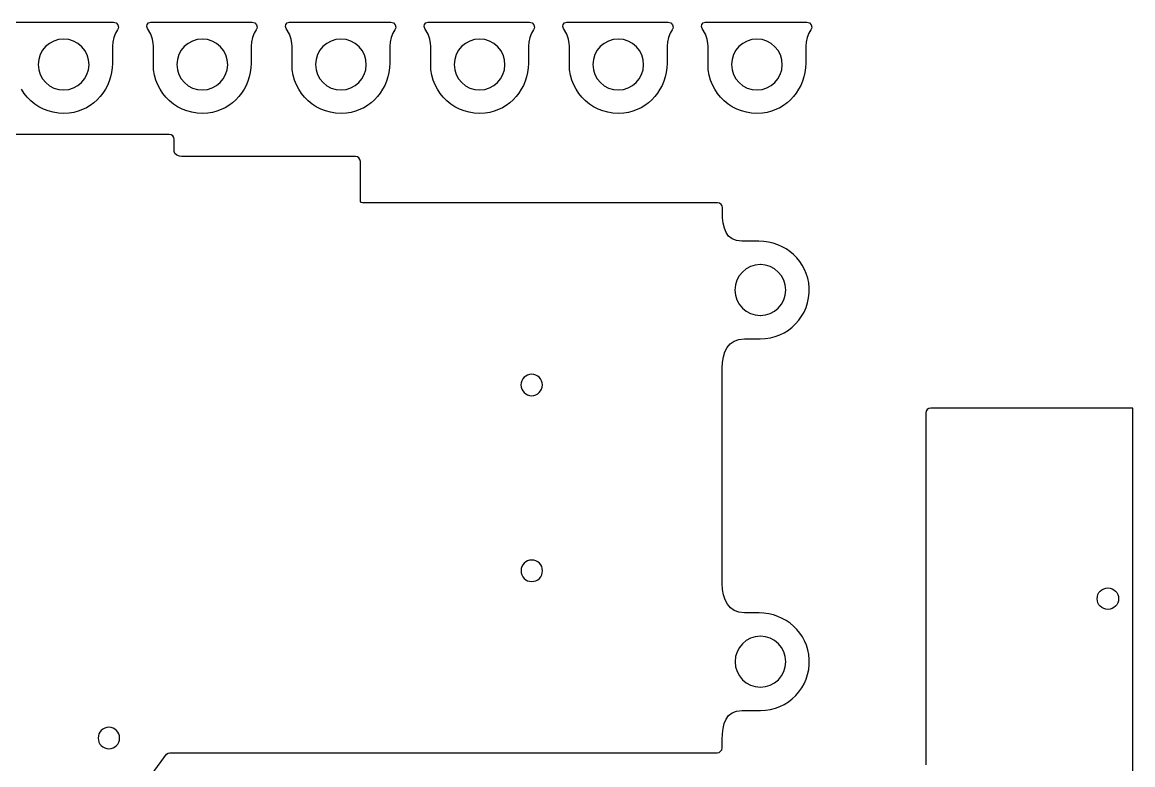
# Model space of a CAD drawing. Extents: x -3 to 755, y -5 to 1024.
# Drawn here: x 326 to 755.3, y 736.5 to 1023.7 of the extents above; entities that cross this region are included whole.
import ezdxf

# ---------------------------------------------------------------- set-up
doc = ezdxf.new("R2010")
doc.units = 0

msp = doc.modelspace()

# ---------------------------------------------------------------- linework, layer by layer
at = {"layer": 'Layer 1'}
for p, q in [((322.113, 1023.67), (361.337, 1023.683)), ((361.337, 1023.68), (361.87288, 1023.604549)), ((361.87288, 1023.604549), (362.340893, 1023.395145)), ((362.340893, 1023.395145), (363.015309, 1022.676162)), ((363.015309, 1022.676162), (363.244222, 1021.726423)), ((374.175819, 1022.022064), (374.337514, 1022.820638)), ((374.483, 1021.21), (374.175819, 1022.022064)), ((374.337514, 1022.820638), (374.879952, 1023.429217)), ((374.879952, 1023.429217), (375.715, 1023.6713)), ((375.715, 1023.67), (414.939, 1023.683)), ((414.939, 1023.68), (415.474877, 1023.604549)), ((415.474877, 1023.604549), (415.942888, 1023.395145)), ((415.942888, 1023.395145), (416.6173, 1022.676162)), ((416.6173, 1022.676162), (416.846212, 1021.726423)), ((427.777819, 1022.022064), (427.939514, 1022.820638)), ((428.085, 1021.21), (427.777819, 1022.022064)), ((427.939514, 1022.820638), (428.481952, 1023.429217)), ((428.481952, 1023.429217), (429.317, 1023.6713)), ((429.317, 1023.67), (468.541, 1023.683)), ((468.541, 1023.68), (469.076877, 1023.604549)), ((469.076877, 1023.604549), (469.544888, 1023.395145)), ((469.544888, 1023.395145), (470.2193, 1022.676162)), ((470.2193, 1022.676162), (470.448212, 1021.726423)), ((481.378831, 1022.022064), (481.5406, 1022.820638)), ((481.686, 1021.21), (481.378831, 1022.022064)), ((481.5406, 1022.820638), (482.083069, 1023.429217)), ((482.083069, 1023.429217), (482.918, 1023.6713)), ((482.918, 1023.67), (522.142, 1023.683)), ((522.142, 1023.68), (522.677877, 1023.604549)), ((522.677877, 1023.604549), (523.145889, 1023.395145)), ((523.145889, 1023.395145), (523.820305, 1022.676162)), ((523.820305, 1022.676162), (524.049221, 1021.726423)), ((534.980873, 1022.022633), (535.142638, 1022.821288)), ((535.288, 1021.21), (534.980873, 1022.022633)), ((535.142638, 1022.821288), (535.685083, 1023.429948)), ((535.685083, 1023.429948), (536.52, 1023.6726)), ((536.52, 1023.67), (575.744, 1023.683)), ((575.744, 1023.68), (576.279905, 1023.604547)), ((576.279905, 1023.604547), (576.747931, 1023.395125)), ((576.747931, 1023.395125), (577.42235, 1022.676)), ((577.42235, 1022.676), (577.651269, 1021.725875)), ((588.582873, 1022.022633), (588.744637, 1022.821288)), ((588.89, 1021.21), (588.582873, 1022.022633)), ((588.744637, 1022.821288), (589.287083, 1023.429948)), ((589.287083, 1023.429948), (590.122, 1023.6726)), ((590.122, 1023.67), (629.346, 1023.683)), ((629.346, 1023.68), (629.881905, 1023.604547)), ((629.881905, 1023.604547), (630.349931, 1023.395125)), ((630.349931, 1023.395125), (631.02435, 1022.676)), ((631.02435, 1022.676), (631.253269, 1021.725875)), ((361.438, 1017.81), (361.030657, 1016.009025)), ((362.089362, 1019.385662), (361.4387, 1017.8033)), ((362.912, 1020.75), (362.089362, 1019.385662)), ((363.155358, 1021.228574), (362.91161, 1020.7493)), ((363.244222, 1021.726423), (363.155358, 1021.228574)), ((375.73149, 1019.087486), (374.48299, 1021.214)), ((376.405994, 1017.115987), (375.73149, 1019.087486)), ((415.04, 1017.81), (414.632663, 1016.009025)), ((415.691362, 1019.385662), (415.0407, 1017.8033)), ((416.514, 1020.75), (415.691362, 1019.385662)), ((416.757348, 1021.228574), (416.5136, 1020.7493)), ((416.846212, 1021.726423), (416.757348, 1021.228574)), ((429.333499, 1019.087486), (428.085, 1021.214)), ((430.007999, 1017.115987), (429.333499, 1019.087486)), ((468.642, 1017.81), (468.234663, 1016.009025)), ((469.292362, 1019.385662), (468.6417, 1017.8033)), ((470.115, 1020.75), (469.292362, 1019.385662)), ((470.359348, 1021.228574), (470.1156, 1020.7493)), ((470.448212, 1021.726423), (470.359348, 1021.228574)), ((482.934486, 1019.087486), (481.686, 1021.214)), ((483.608988, 1017.115987), (482.934486, 1019.087486)), ((522.244, 1017.81), (521.836662, 1016.009025)), ((522.894357, 1019.385662), (522.24369, 1017.8033)), ((523.717, 1020.75), (522.894357, 1019.385662)), ((523.960358, 1021.228574), (523.71661, 1020.7493)), ((524.049221, 1021.726423), (523.960358, 1021.228574)), ((536.536345, 1019.078034), (535.288, 1021.204)), ((537.210612, 1017.106475), (536.536345, 1019.078034)), ((575.845, 1017.81), (575.437713, 1016.009513)), ((576.496313, 1019.386638), (575.8456, 1017.8033)), ((577.319, 1020.75), (576.496313, 1019.386638)), ((577.56242, 1021.227703), (577.3187, 1020.748)), ((577.651269, 1021.725875), (577.56242, 1021.227703)), ((590.138345, 1019.078034), (588.89, 1021.204)), ((590.812613, 1017.106475), (590.138345, 1019.078034)), ((629.447, 1017.81), (629.039709, 1016.009513)), ((630.098309, 1019.386638), (629.4476, 1017.8033)), ((630.921, 1020.75), (630.098309, 1019.386638)), ((631.16442, 1021.227703), (630.9207, 1020.748)), ((631.253269, 1021.725875), (631.16442, 1021.227703)), ((335.081659, 1014.261663), (333.881683, 1012.80731)), ((336.53601, 1015.461639), (335.081659, 1014.261663)), ((338.205205, 1016.367708), (336.53601, 1015.461639)), ((340.049712, 1016.940338), (338.205205, 1016.367708)), ((342.03, 1017.14), (340.049712, 1016.940338)), ((344.02754, 1016.933701), (342.03037, 1017.1367)), ((345.886074, 1016.351716), (344.02754, 1016.933701)), ((347.565455, 1015.43126), (345.886074, 1016.351716)), ((349.025168, 1014.21285), (347.565455, 1015.43126)), ((350.224695, 1012.737003), (349.025168, 1014.21285)), ((361.030657, 1016.009025), (360.92729, 1014.438)), ((360.928, 1014.44), (360.928, 1007.812)), ((376.681998, 1015.497495), (376.405994, 1017.115987)), ((376.735, 1014.43), (376.681998, 1015.497495)), ((376.735, 1007.31), (376.735, 1014.4247)), ((388.683655, 1014.261663), (387.48368, 1012.80731)), ((390.138006, 1015.461639), (388.683655, 1014.261663)), ((391.807201, 1016.367708), (390.138006, 1015.461639)), ((393.651709, 1016.940338), (391.807201, 1016.367708)), ((395.632, 1017.14), (393.651709, 1016.940338)), ((397.629549, 1016.933701), (395.63238, 1017.1367)), ((399.488082, 1016.351716), (397.629549, 1016.933701)), ((401.167462, 1015.43126), (399.488082, 1016.351716)), ((402.627173, 1014.21285), (401.167462, 1015.43126)), ((403.826698, 1012.737003), (402.627173, 1014.21285)), ((414.632663, 1016.009025), (414.5293, 1014.438)), ((414.53, 1014.44), (414.53, 1007.812)), ((430.284, 1015.497495), (430.007999, 1017.115987)), ((430.337, 1014.43), (430.284, 1015.497495)), ((430.337, 1007.31), (430.337, 1014.4247)), ((442.285664, 1014.261663), (441.08569, 1012.80731)), ((443.740013, 1015.461639), (442.285664, 1014.261663)), ((445.409206, 1016.367708), (443.740013, 1015.461639)), ((447.253712, 1016.940338), (445.409206, 1016.367708)), ((449.234, 1017.14), (447.253712, 1016.940338)), ((451.230543, 1016.933701), (449.23337, 1017.1367)), ((453.089078, 1016.351716), (451.230543, 1016.933701)), ((454.768459, 1015.43126), (453.089078, 1016.351716)), ((456.228171, 1014.21285), (454.768459, 1015.43126)), ((457.427697, 1012.737003), (456.228171, 1014.21285)), ((468.131, 1014.44), (468.131, 1007.812)), ((468.234663, 1016.009025), (468.1313, 1014.438)), ((483.884995, 1015.497495), (483.608988, 1017.115987)), ((483.938, 1014.43), (483.884995, 1015.497495)), ((483.938, 1007.31), (483.938, 1014.4247)), ((495.887632, 1014.261663), (494.687654, 1012.80731)), ((497.341987, 1015.461639), (495.887632, 1014.261663)), ((499.011188, 1016.367708), (497.341987, 1015.461639)), ((500.855702, 1016.940338), (499.011188, 1016.367708)), ((502.836, 1017.14), (500.855702, 1016.940338)), ((504.832553, 1016.933701), (502.83539, 1017.1367)), ((506.691082, 1016.351716), (504.832553, 1016.933701)), ((508.37046, 1015.43126), (506.691082, 1016.351716)), ((509.83017, 1014.21285), (508.37046, 1015.43126)), ((511.029696, 1012.737003), (509.83017, 1014.21285)), ((521.733, 1014.44), (521.733, 1007.812)), ((521.836662, 1016.009025), (521.7333, 1014.438)), ((537.486573, 1015.487678), (537.210612, 1017.106475)), ((537.54, 1014.42), (537.486573, 1015.487678)), ((537.54, 1007.31), (537.54, 1014.4247)), ((549.488638, 1014.261663), (548.288661, 1012.80731)), ((550.94299, 1015.461639), (549.488638, 1014.261663)), ((552.612189, 1016.367708), (550.94299, 1015.461639)), ((554.456703, 1016.940338), (552.612189, 1016.367708)), ((556.437, 1017.14), (554.456703, 1016.940338)), ((558.43487, 1016.932304), (556.43769, 1017.1353)), ((560.293366, 1016.350338), (558.43487, 1016.932304)), ((561.972661, 1015.429934), (560.293366, 1016.350338)), ((563.432236, 1014.211625), (561.972661, 1015.429934)), ((564.631575, 1012.735945), (563.432236, 1014.211625)), ((575.437713, 1016.009513), (575.3344, 1014.438)), ((575.335, 1014.43), (575.335, 1007.8033)), ((591.088573, 1015.487678), (590.812613, 1017.106475)), ((591.142, 1014.42), (591.088573, 1015.487678)), ((591.142, 1007.31), (591.142, 1014.4247)), ((603.090637, 1014.261663), (601.890661, 1012.80731)), ((604.54499, 1015.461639), (603.090637, 1014.261663)), ((606.214189, 1016.367708), (604.54499, 1015.461639)), ((608.058703, 1016.940338), (606.214189, 1016.367708)), ((610.039, 1017.14), (608.058703, 1016.940338)), ((612.03587, 1016.932404), (610.03869, 1017.1354)), ((613.894366, 1016.350436), (612.03587, 1016.932404)), ((615.573661, 1015.430028), (613.894366, 1016.350436)), ((617.033236, 1014.211712), (615.573661, 1015.430028)), ((618.232575, 1012.73602), (617.033236, 1014.211712)), ((629.039709, 1016.009513), (628.9364, 1014.438)), ((628.937, 1014.43), (628.937, 1007.8033)), ((332.402982, 1009.293597), (332.20332, 1007.3133)), ((332.975613, 1011.138111), (332.402982, 1009.293597)), ((333.881683, 1012.80731), (332.975613, 1011.138111)), ((351.12352, 1011.044234), (350.224695, 1012.737003)), ((351.681127, 1009.175061), (351.12352, 1011.044234)), ((351.857, 1007.17), (351.681127, 1009.175061)), ((386.004981, 1009.293597), (385.80532, 1007.3133)), ((386.577612, 1011.138111), (386.004981, 1009.293597)), ((387.48368, 1012.80731), (386.577612, 1011.138111)), ((404.725522, 1011.044234), (403.826698, 1012.737003)), ((405.283128, 1009.175061), (404.725522, 1011.044234)), ((405.459, 1007.17), (405.283128, 1009.175061)), ((439.606991, 1009.293597), (439.40733, 1007.3133)), ((440.179622, 1011.138111), (439.606991, 1009.293597)), ((441.08569, 1012.80731), (440.179622, 1011.138111)), ((458.326521, 1011.044234), (457.427697, 1012.737003)), ((458.884128, 1009.175061), (458.326521, 1011.044234)), ((459.06, 1007.17), (458.884128, 1009.175061)), ((493.208952, 1009.293597), (493.00929, 1007.3133)), ((493.781584, 1011.138111), (493.208952, 1009.293597)), ((494.687654, 1012.80731), (493.781584, 1011.138111)), ((511.92852, 1011.044234), (511.029696, 1012.737003)), ((512.486127, 1009.175061), (511.92852, 1011.044234)), ((512.662, 1007.17), (512.486127, 1009.175061)), ((546.809962, 1009.293597), (546.6103, 1007.3133)), ((547.382592, 1011.138111), (546.809962, 1009.293597)), ((548.288661, 1012.80731), (547.382592, 1011.138111)), ((565.530161, 1011.043425), (564.631575, 1012.735945)), ((566.087475, 1009.174599), (565.530161, 1011.043425)), ((566.263, 1007.17), (566.087475, 1009.174599)), ((600.411962, 1009.293597), (600.2123, 1007.3133)), ((600.984592, 1011.138111), (600.411962, 1009.293597)), ((601.890661, 1012.80731), (600.984592, 1011.138111)), ((619.131161, 1011.043483), (618.232575, 1012.73602)), ((619.688475, 1009.174632), (619.131161, 1011.043483)), ((619.864, 1007.17), (619.688475, 1009.174632)), ((332.204, 1007.31), (332.407053, 1005.313211)), ((332.204, 1007.31), (332.204, 1007.31)), ((332.407053, 1005.313211), (332.989168, 1003.454872)), ((351.04604, 1003.465918), (351.633408, 1005.259387)), ((351.633408, 1005.259387), (351.85663, 1007.17131)), ((360.84585, 1006.006499), (360.603861, 1004.240094)), ((360.928, 1007.81), (360.84585, 1006.006499)), ((376.846434, 1005.249978), (376.7353, 1007.3116)), ((377.172126, 1003.252791), (376.846434, 1005.249978)), ((385.805, 1007.31), (386.008052, 1005.313211)), ((385.805, 1007.31), (385.805, 1007.31)), ((386.008052, 1005.313211), (386.590167, 1003.454872)), ((404.648031, 1003.465918), (405.235398, 1005.259387)), ((405.235398, 1005.259387), (405.45862, 1007.17131)), ((414.44785, 1006.006499), (414.205861, 1004.240094)), ((414.53, 1007.81), (414.44785, 1006.006499)), ((430.447434, 1005.249978), (430.3363, 1007.3116)), ((430.773126, 1003.252791), (430.447434, 1005.249978)), ((439.407, 1007.31), (439.610052, 1005.313211)), ((439.407, 1007.31), (439.407, 1007.31)), ((439.610052, 1005.313211), (440.192167, 1003.454872)), ((458.250031, 1003.465918), (458.837398, 1005.259387)), ((458.837398, 1005.259387), (459.06062, 1007.17131)), ((468.04885, 1006.006499), (467.80686, 1004.240094)), ((468.131, 1007.81), (468.04885, 1006.006499)), ((484.049534, 1005.250197), (483.9384, 1007.3116)), ((484.375225, 1003.253173), (484.049534, 1005.250197)), ((493.009, 1007.31), (493.212053, 1005.313211)), ((493.009, 1007.31), (493.009, 1007.31)), ((493.212053, 1005.313211), (493.794169, 1003.454872)), ((511.852019, 1003.465918), (512.439388, 1005.259387)), ((512.439388, 1005.259387), (512.66261, 1007.17131)), ((521.65085, 1006.006499), (521.408861, 1004.240094)), ((521.733, 1007.81), (521.65085, 1006.006499)), ((537.651434, 1005.249281), (537.5403, 1007.3107)), ((537.977126, 1003.252244), (537.651434, 1005.249281)), ((546.611, 1007.31), (546.813999, 1005.313211)), ((546.611, 1007.31), (546.611, 1007.31)), ((546.813999, 1005.313211), (547.395985, 1003.454872)), ((565.452477, 1003.466282), (566.039511, 1005.25978)), ((566.039511, 1005.25978), (566.2623, 1007.17171)), ((575.252835, 1006.006484), (575.010803, 1004.240038)), ((575.335, 1007.81), (575.252835, 1006.006484)), ((591.253434, 1005.24928), (591.1423, 1007.3107)), ((591.579126, 1003.25224), (591.253434, 1005.24928)), ((600.212, 1007.31), (600.414999, 1005.31321)), ((600.212, 1007.31), (600.212, 1007.31)), ((600.414999, 1005.31321), (600.996984, 1003.454868)), ((619.054486, 1003.466223), (619.641521, 1005.259713)), ((619.641521, 1005.259713), (619.86431, 1007.17164)), ((628.854834, 1006.006484), (628.612803, 1004.240038)), ((628.937, 1007.81), (628.854834, 1006.006484)), ((332.989168, 1003.454872), (333.909785, 1001.775562)), ((333.909785, 1001.775562), (335.128339, 1000.315859)), ((335.128339, 1000.315859), (336.604268, 999.116341)), ((347.508926, 999.205766), (348.942814, 1000.398155)), ((348.942814, 1000.398155), (350.135514, 1001.831856)), ((350.135514, 1001.831856), (351.04604, 1003.465918)), ((359.66713, 1000.855213), (358.98577, 999.255058)), ((360.208724, 1002.519945), (359.66713, 1000.855213)), ((360.603861, 1004.240094), (360.208724, 1002.519945)), ((377.700805, 1001.331603), (377.172126, 1003.252791)), ((378.420905, 999.497976), (377.700805, 1001.331603)), ((386.590167, 1003.454872), (387.510782, 1001.775562)), ((387.510782, 1001.775562), (388.729335, 1000.315859)), ((388.729335, 1000.315859), (390.205264, 999.116341)), ((401.110919, 999.205766), (402.544805, 1000.398155)), ((402.544805, 1000.398155), (403.737504, 1001.831856)), ((403.737504, 1001.831856), (404.648031, 1003.465918)), ((413.26913, 1000.855213), (412.58777, 999.255058)), ((413.810724, 1002.519945), (413.26913, 1000.855213)), ((414.205861, 1004.240094), (413.810724, 1002.519945)), ((431.301805, 1001.331603), (430.773126, 1003.252791)), ((432.021905, 999.497976), (431.301805, 1001.331603)), ((440.192167, 1003.454872), (441.112782, 1001.775562)), ((441.112782, 1001.775562), (442.331335, 1000.315859)), ((442.331335, 1000.315859), (443.807264, 999.116341)), ((454.712919, 999.205766), (456.146805, 1000.398155)), ((456.146805, 1000.398155), (457.339504, 1001.831856)), ((457.339504, 1001.831856), (458.250031, 1003.465918)), ((466.870128, 1000.855213), (466.188768, 999.255058)), ((467.411723, 1002.519945), (466.870128, 1000.855213)), ((467.80686, 1004.240094), (467.411723, 1002.519945)), ((484.903904, 1001.332097), (484.375225, 1003.253173)), ((485.624003, 999.498537), (484.903904, 1001.332097)), ((493.794169, 1003.454872), (494.714786, 1001.775562)), ((494.714786, 1001.775562), (495.933342, 1000.315859)), ((495.933342, 1000.315859), (497.409275, 999.116341)), ((508.314907, 999.205766), (509.748792, 1000.398155)), ((509.748792, 1000.398155), (510.941492, 1001.831856)), ((510.941492, 1001.831856), (511.852019, 1003.465918)), ((520.47213, 1000.855213), (519.79077, 999.255058)), ((521.013724, 1002.519945), (520.47213, 1000.855213)), ((521.408861, 1004.240094), (521.013724, 1002.519945)), ((538.505805, 1001.331155), (537.977126, 1003.252244)), ((539.225905, 999.497585), (538.505805, 1001.331155)), ((547.395985, 1003.454872), (548.316441, 1001.775562)), ((548.316441, 1001.775562), (549.534851, 1000.315859)), ((549.534851, 1000.315859), (551.0107, 999.116341)), ((561.915879, 999.20578), (563.349663, 1000.398343)), ((563.349663, 1000.398343), (564.542194, 1001.832156)), ((564.542194, 1001.832156), (565.452477, 1003.466282)), ((574.073933, 1000.85501), (573.392488, 999.254756)), ((574.615604, 1002.519825), (574.073933, 1000.85501)), ((575.010803, 1004.240038), (574.615604, 1002.519825)), ((592.107805, 1001.331151), (591.579126, 1003.25224)), ((592.827905, 999.497579), (592.107805, 1001.331151)), ((600.996984, 1003.454868), (601.91744, 1001.775552)), ((601.91744, 1001.775552), (603.13585, 1000.315844)), ((603.13585, 1000.315844), (604.611697, 999.116321)), ((615.517887, 999.205758), (616.951671, 1000.398307)), ((616.951671, 1000.398307), (618.144204, 1001.832108)), ((618.144204, 1001.832108), (619.054486, 1003.466223)), ((627.675931, 1000.85501), (626.994486, 999.254756)), ((628.217603, 1002.519825), (627.675931, 1000.85501)), ((628.612803, 1004.240038), (628.217603, 1002.519825)), ((326.787091, 996.139654), (325.718856, 997.763472)), ((328.012041, 994.638085), (326.787091, 996.139654)), ((336.604268, 999.116341), (338.29701, 998.217588)), ((338.29701, 998.217588), (340.166001, 997.660178)), ((340.166001, 997.660178), (342.17068, 997.48469)), ((342.17, 997.486), (344.081534, 997.708736)), ((344.081534, 997.708736), (345.874838, 998.295642)), ((345.874838, 998.295642), (347.508926, 999.205766)), ((357.230521, 996.28512), (356.170012, 994.933659)), ((358.171337, 997.72864), (357.230521, 996.28512)), ((358.98577, 999.255058), (358.171337, 997.72864)), ((379.320856, 997.763472), (378.420905, 999.497976)), ((380.389091, 996.139654), (379.320856, 997.763472)), ((381.614041, 994.638085), (380.389091, 996.139654)), ((390.205264, 999.116341), (391.898006, 998.217588)), ((391.898006, 998.217588), (393.766999, 997.660178)), ((393.766999, 997.660178), (395.77168, 997.48469)), ((395.772, 997.486), (397.68353, 997.708736)), ((397.68353, 997.708736), (399.476832, 998.295642)), ((399.476832, 998.295642), (401.110919, 999.205766)), ((410.832521, 996.28512), (409.772012, 994.933659)), ((411.773337, 997.72864), (410.832521, 996.28512)), ((412.58777, 999.255058), (411.773337, 997.72864)), ((432.921856, 997.763472), (432.021905, 999.497976)), ((433.990091, 996.139654), (432.921856, 997.763472)), ((435.215041, 994.638085), (433.990091, 996.139654)), ((443.807264, 999.116341), (445.500006, 998.217588)), ((445.500006, 998.217588), (447.368999, 997.660178)), ((447.368999, 997.660178), (449.37368, 997.48469)), ((449.374, 997.486), (451.28553, 997.708736)), ((451.28553, 997.708736), (453.078832, 998.295642)), ((453.078832, 998.295642), (454.712919, 999.205766)), ((464.433517, 996.28512), (463.373009, 994.933659)), ((465.374334, 997.72864), (464.433517, 996.28512)), ((466.188768, 999.255058), (465.374334, 997.72864)), ((486.523953, 997.764061), (485.624003, 999.498537)), ((487.592186, 996.140238), (486.523953, 997.764061)), ((488.817132, 994.638637), (487.592186, 996.140238)), ((497.409275, 999.116341), (499.102022, 998.217588)), ((499.102022, 998.217588), (500.971021, 997.660178)), ((500.971021, 997.660178), (502.97571, 997.48469)), ((502.976, 997.486), (504.887524, 997.708736)), ((504.887524, 997.708736), (506.680822, 998.295642)), ((506.680822, 998.295642), (508.314907, 999.205766)), ((518.035521, 996.28512), (516.975012, 994.933659)), ((518.976337, 997.72864), (518.035521, 996.28512)), ((519.79077, 999.255058), (518.976337, 997.72864)), ((540.125856, 997.7631), (539.225905, 999.497585)), ((541.194091, 996.13927), (540.125856, 997.7631)), ((542.419041, 994.637662), (541.194091, 996.13927)), ((551.0107, 999.116341), (552.70347, 998.217588)), ((552.70347, 998.217588), (554.572645, 997.660178)), ((554.572645, 997.660178), (556.57771, 997.48469)), ((556.577, 997.485), (558.48855, 997.708169)), ((558.48855, 997.708169), (560.281842, 998.295409)), ((560.281842, 998.295409), (561.915879, 999.20578)), ((571.637068, 996.284592), (570.576487, 994.933009)), ((572.577968, 997.728229), (571.637068, 996.284592)), ((573.392488, 999.254756), (572.577968, 997.728229)), ((593.727856, 997.763094), (592.827905, 999.497579)), ((594.796091, 996.139263), (593.727856, 997.763094)), ((596.021041, 994.637655), (594.796091, 996.139263)), ((604.611697, 999.116321), (606.304466, 998.217563)), ((606.304466, 998.217563), (608.173639, 997.66015)), ((608.173639, 997.66015), (610.1787, 997.48466)), ((610.179, 997.485), (612.090553, 997.708166)), ((612.090553, 997.708166), (613.883848, 998.295398)), ((613.883848, 998.295398), (615.517887, 999.205758)), ((625.239065, 996.284592), (624.178484, 994.933009)), ((626.179965, 997.728229), (625.239065, 996.284592)), ((626.994486, 999.254756), (626.179965, 997.728229)), ((329.382137, 993.270328), (328.012041, 994.638085)), ((330.885813, 992.047944), (329.382137, 993.270328)), ((332.511498, 990.982498), (330.885813, 992.047944)), ((353.716687, 992.543551), (352.337251, 991.523226)), ((354.996504, 993.683415), (353.716687, 992.543551)), ((356.170012, 994.933659), (354.996504, 993.683415)), ((382.984137, 993.270328), (381.614041, 994.638085)), ((384.487813, 992.047944), (382.984137, 993.270328)), ((386.113498, 990.982498), (384.487813, 992.047944)), ((407.318687, 992.543551), (405.939251, 991.523226)), ((408.598504, 993.683415), (407.318687, 992.543551)), ((409.772012, 994.933659), (408.598504, 993.683415)), ((436.585137, 993.270328), (435.215041, 994.638085)), ((438.088813, 992.047944), (436.585137, 993.270328)), ((439.714498, 990.982498), (438.088813, 992.047944)), ((460.919682, 992.543551), (459.540247, 991.523226)), ((462.1995, 993.683415), (460.919682, 992.543551)), ((463.373009, 994.933659), (462.1995, 993.683415)), ((490.187225, 993.270826), (488.817132, 994.638637)), ((491.690895, 992.048374), (490.187225, 993.270826)), ((493.316574, 990.982848), (491.690895, 992.048374)), ((514.521687, 992.543551), (513.142251, 991.523226)), ((515.801504, 993.683415), (514.521687, 992.543551)), ((516.975012, 994.933659), (515.801504, 993.683415)), ((543.789137, 993.269846), (542.419041, 994.637662)), ((545.292813, 992.04739), (543.789137, 993.269846)), ((546.918498, 990.981861), (545.292813, 992.04739)), ((568.123071, 992.542662), (566.743631, 991.522227)), ((569.402923, 993.682644), (568.123071, 992.542662)), ((570.576487, 994.933009), (569.402923, 993.682644)), ((597.391138, 993.269839), (596.021041, 994.637655)), ((598.894813, 992.047382), (597.391138, 993.269839)), ((600.520498, 990.981854), (598.894813, 992.047382)), ((621.725067, 992.542662), (620.345626, 991.522227)), ((623.004919, 993.682644), (621.725067, 992.542662)), ((624.178484, 994.933009), (623.004919, 993.682644)), ((334.247626, 990.085551), (332.511498, 990.982498)), ((336.082627, 989.368666), (334.247626, 990.085551)), ((338.004933, 988.843405), (336.082627, 989.368666)), ((340.002976, 988.521333), (338.004933, 988.843405)), ((342.065188, 988.41401), (340.002976, 988.521333)), ((344.18, 988.533), (342.065188, 988.41401)), ((345.957156, 988.820524), (344.18, 988.5353)), ((347.66815, 989.271089), (345.957156, 988.820524)), ((349.306292, 989.877834), (347.66815, 989.271089)), ((350.864889, 990.6316), (349.306292, 989.877834)), ((352.337251, 991.523226), (350.864889, 990.6316)), ((387.849626, 990.085551), (386.113498, 990.982498)), ((389.684627, 989.368666), (387.849626, 990.085551)), ((391.606933, 988.843405), (389.684627, 989.368666)), ((393.604976, 988.521333), (391.606933, 988.843405)), ((395.667188, 988.41401), (393.604976, 988.521333)), ((397.782, 988.533), (395.667188, 988.41401)), ((399.559156, 988.820524), (397.782, 988.5353)), ((401.27015, 989.271089), (399.559156, 988.820524)), ((402.908292, 989.877834), (401.27015, 989.271089)), ((404.466889, 990.6316), (402.908292, 989.877834)), ((405.939251, 991.523226), (404.466889, 990.6316)), ((441.450626, 990.085551), (439.714498, 990.982498)), ((443.285627, 989.368666), (441.450626, 990.085551)), ((445.207933, 988.843405), (443.285627, 989.368666)), ((447.205976, 988.521333), (445.207933, 988.843405)), ((449.268188, 988.41401), (447.205976, 988.521333)), ((451.383, 988.533), (449.268188, 988.41401)), ((453.160154, 988.820524), (451.383, 988.5353)), ((454.871147, 989.271089), (453.160154, 988.820524)), ((456.509288, 989.877834), (454.871147, 989.271089)), ((458.067885, 990.6316), (456.509288, 989.877834)), ((459.540247, 991.523226), (458.067885, 990.6316)), ((495.052693, 990.085818), (493.316574, 990.982848)), ((496.887684, 989.368853), (495.052693, 990.085818)), ((498.809979, 988.843519), (496.887684, 989.368853)), ((500.808009, 988.521387), (498.809979, 988.843519)), ((502.870205, 988.414025), (500.808009, 988.521387)), ((504.985, 988.533), (502.870205, 988.414025)), ((506.762156, 988.820524), (504.985, 988.5353)), ((508.47315, 989.271089), (506.762156, 988.820524)), ((510.111292, 989.877834), (508.47315, 989.271089)), ((511.669889, 990.6316), (510.111292, 989.877834)), ((513.142251, 991.523226), (511.669889, 990.6316)), ((548.654626, 990.084828), (546.918498, 990.981861)), ((550.489627, 989.36786), (548.654626, 990.084828)), ((552.411933, 988.842525), (550.489627, 989.36786)), ((554.409976, 988.520391), (552.411933, 988.842525)), ((556.472188, 988.413026), (554.409976, 988.520391)), ((558.587, 988.532), (556.472188, 988.413026)), ((560.363925, 988.819239), (558.587, 988.534)), ((562.074748, 989.269845), (560.363925, 988.819239)), ((563.712772, 989.876654), (562.074748, 989.269845)), ((565.271298, 990.630503), (563.712772, 989.876654)), ((566.743631, 991.522227), (565.271298, 990.630503)), ((602.256626, 990.084822), (600.520498, 990.981854)), ((604.091627, 989.367854), (602.256626, 990.084822)), ((606.013933, 988.84252), (604.091627, 989.367854)), ((608.011976, 988.520387), (606.013933, 988.84252)), ((610.074188, 988.413025), (608.011976, 988.520387)), ((612.189, 988.532), (610.074188, 988.413025)), ((613.965924, 988.819239), (612.189, 988.534)), ((615.676745, 989.269845), (613.965924, 988.819239)), ((617.314768, 989.876654), (615.676745, 989.269845)), ((618.873294, 990.630503), (617.314768, 989.876654)), ((620.345626, 991.522227), (618.873294, 990.630503)), ((382.891, 980.265), (303.838, 980.265)), ((383.626193, 980.117065), (382.89034, 980.26567)), ((384.22717, 979.711835), (383.626193, 980.117065)), ((384.632397, 979.110855), (384.22717, 979.711835)), ((384.781, 978.375), (384.632397, 979.110855)), ((384.781, 973.651), (384.781, 978.37501)), ((385.08585, 972.914807), (384.78108, 973.65066)), ((385.834542, 972.31383), (385.08585, 972.914807)), ((386.778734, 971.908603), (385.834542, 972.31383)), ((387.67, 971.76), (386.778734, 971.908603)), ((454.861, 971.76), (387.67, 971.76)), ((455.597185, 971.611756), (454.86133, 971.76034)), ((456.198165, 971.206671), (455.597185, 971.611756)), ((456.603395, 970.606086), (456.198165, 971.206671)), ((456.752, 969.871), (456.603395, 970.606086)), ((456.752, 955.696), (456.752, 969.8707)), ((456.80463, 954.358835), (456.75126, 955.69567)), ((457.061541, 953.953605), (456.80463, 954.358835)), ((457.641, 953.805), (457.061541, 953.953605)), ((519.196, 953.805), (457.641, 953.805)), ((526.756, 953.805), (519.196, 953.805)), ((594.831, 953.805), (526.756, 953.805)), ((595.567793, 953.656935), (594.83166, 953.80533)), ((596.169459, 953.252165), (595.567793, 953.656935)), ((596.57556, 952.651645), (596.169459, 953.252165)), ((596.725, 951.916), (596.57556, 952.651645)), ((596.790684, 948.058792), (596.72458, 950.3437)), ((596.725, 950.344), (596.725, 951.91601)), ((597.018334, 945.930513), (596.790684, 948.058792)), ((597.451535, 944.004486), (597.018334, 945.930513)), ((598.134293, 942.326336), (597.451535, 944.004486)), ((599.110612, 940.941688), (598.134293, 942.326336)), ((600.4245, 939.896167), (599.110612, 940.941688)), ((602.11996, 939.235396), (600.4245, 939.896167)), ((604.241, 939.005), (602.11996, 939.235396)), ((610.831, 939.005), (604.24166, 939.005)), ((612.719991, 938.914696), (610.8303, 939.005)), ((614.566355, 938.649133), (612.719991, 938.914696)), ((616.359347, 938.216331), (614.566355, 938.649133)), ((618.088923, 937.624312), (616.359347, 938.216331)), ((619.745038, 936.881099), (618.088923, 937.624312)), ((621.317646, 935.994711), (619.745038, 936.881099)), ((622.796703, 934.973171), (621.317646, 935.994711)), ((624.172164, 933.8245), (622.796703, 934.973171)), ((625.433984, 932.55672), (624.172164, 933.8245)), ((626.572117, 931.177852), (625.433984, 932.55672)), ((605.870021, 928.25664), (604.415673, 927.056666)), ((607.539212, 929.162708), (605.870021, 928.25664)), ((609.383716, 929.735339), (607.539212, 929.162708)), ((611.364, 929.935), (609.383716, 929.735339)), ((613.344611, 929.735009), (611.36432, 929.93467)), ((615.189119, 929.162378), (613.344611, 929.735009)), ((616.858314, 928.25631), (615.189119, 929.162378)), ((618.312665, 927.056336), (616.858314, 928.25631)), ((627.57652, 929.695917), (626.572117, 931.177852)), ((628.437148, 928.118937), (627.57652, 929.695917)), ((629.143954, 926.454935), (628.437148, 928.118937)), ((602.309632, 923.933124), (601.737001, 922.088618)), ((603.215699, 925.602317), (602.309632, 923.933124)), ((604.415673, 927.056666), (603.215699, 925.602317)), ((619.51264, 925.601987), (618.312665, 927.056336)), ((620.418708, 923.932794), (619.51264, 925.601987)), ((620.991339, 922.088288), (620.418708, 923.932794)), ((629.686895, 924.71193), (629.143954, 926.454935)), ((630.055925, 922.897944), (629.686895, 924.71193)), ((601.737001, 922.088618), (601.53734, 920.10833)), ((601.538, 920.108), (601.737661, 918.127327)), ((620.991019, 918.128007), (621.19068, 920.10868)), ((621.191, 920.108), (620.991339, 922.088288)), ((630.017301, 917.053742), (630.231453, 919.009859)), ((630.241, 921.021), (630.055925, 922.897944)), ((630.231453, 919.009859), (630.2413, 921.0207)), ((601.737661, 918.127327), (602.310292, 916.28264)), ((602.310292, 916.28264), (603.216359, 914.613421)), ((603.216359, 914.613421), (604.416332, 913.159156)), ((618.312345, 913.159836), (619.51232, 914.614101)), ((619.51232, 914.614101), (620.418388, 916.28332)), ((620.418388, 916.28332), (620.991019, 918.128007)), ((629.017486, 913.347082), (629.609194, 915.1627)), ((629.609194, 915.1627), (630.017301, 917.053742)), ((604.416332, 913.159156), (605.870681, 911.959329)), ((605.870681, 911.959329), (607.539872, 911.053425)), ((607.539872, 911.053425), (609.384376, 910.480927)), ((609.384376, 910.480927), (611.36466, 910.28132)), ((611.364, 910.282), (613.344291, 910.481607)), ((611.364, 910.282), (611.364, 910.282)), ((613.344291, 910.481607), (615.188799, 911.054105)), ((615.188799, 911.054105), (616.857994, 911.960009)), ((616.857994, 911.960009), (618.312345, 913.159836)), ((627.324669, 909.983517), (628.252527, 911.617238)), ((628.252527, 911.617238), (629.017486, 913.347082)), ((623.667217, 905.762589), (625.021663, 907.045842)), ((625.021663, 907.045842), (626.244264, 908.456268)), ((626.244264, 908.456268), (627.324669, 909.983517)), ((613.351509, 901.31326), (615.279635, 901.616139)), ((615.279635, 901.616139), (617.138027, 902.108287)), ((617.138027, 902.108287), (618.916333, 902.779357)), ((618.916333, 902.779357), (620.604201, 903.618996)), ((620.604201, 903.618996), (622.191279, 904.616857)), ((622.191279, 904.616857), (623.667217, 905.762589)), ((597.695211, 896.211754), (598.583527, 897.889649)), ((598.583527, 897.889649), (599.765438, 899.274044)), ((599.765438, 899.274044), (601.258626, 900.319346)), ((601.258626, 900.319346), (603.080772, 900.979963)), ((603.080772, 900.979963), (605.24956, 901.2103)), ((605.249, 901.21), (611.36341, 901.21)), ((611.364, 901.21), (613.351509, 901.31326)), ((596.728629, 892.157836), (597.082805, 894.285952)), ((597.082805, 894.285952), (597.695211, 896.211754)), ((596.615, 889.873), (596.728629, 892.157836)), ((596.642, 806.63), (596.6153, 889.8727)), ((519.148378, 885.040878), (518.906133, 884.260508)), ((519.531685, 885.74706), (519.148378, 885.040878)), ((520.039335, 886.362335), (519.531685, 885.74706)), ((520.65461, 886.869985), (520.039335, 886.362335)), ((521.360792, 887.253292), (520.65461, 886.869985)), ((522.141162, 887.495537), (521.360792, 887.253292)), ((522.979, 887.58), (522.141162, 887.495537)), ((523.816601, 887.494867), (522.97832, 887.57933)), ((524.597304, 887.252622), (523.816601, 887.494867)), ((525.303726, 886.869315), (524.597304, 887.252622)), ((525.919162, 886.361665), (525.303726, 886.869315)), ((526.426912, 885.74639), (525.919162, 886.361665)), ((526.81027, 885.040208), (526.426912, 885.74639)), ((527.052534, 884.259838), (526.81027, 885.040208)), ((518.821, 883.422), (518.905463, 882.583719)), ((518.906133, 884.260508), (518.82167, 883.42267)), ((518.905463, 882.583719), (519.147708, 881.803018)), ((519.147708, 881.803018), (519.531015, 881.096598)), ((519.531015, 881.096598), (520.038665, 880.481162)), ((520.038665, 880.481162), (520.65394, 879.973415)), ((525.304406, 879.974085), (525.919843, 880.481832)), ((525.919843, 880.481832), (526.427592, 881.097268)), ((526.427592, 881.097268), (526.81095, 881.803688)), ((526.81095, 881.803688), (527.053214, 882.584389)), ((527.137, 883.422), (527.052534, 884.259838)), ((527.053214, 882.584389), (527.13768, 883.42267)), ((527.137, 883.422), (527.137, 883.422)), ((520.65394, 879.973415), (521.360122, 879.590059)), ((521.360122, 879.590059), (522.140492, 879.347796)), ((522.140492, 879.347796), (522.97833, 879.26333)), ((522.979, 879.264), (523.817281, 879.348466)), ((523.817281, 879.348466), (524.597984, 879.590729)), ((524.597984, 879.590729), (525.304406, 879.974085)), ((675.485868, 873.328771), (675.33766, 872.59406)), ((675.339, 872.594), (675.339, 736.539)), ((675.890328, 873.928531), (675.485868, 873.328771)), ((676.490788, 874.332791), (675.890328, 873.928531)), ((677.227, 874.481), (676.490788, 874.332791)), ((755.339, 874.484), (677.226, 874.484)), ((755.339, 479.79), (755.339, 874.484)), ((523.012, 815.711), (522.174162, 815.626537)), ((523.849601, 815.626867), (523.01132, 815.71133)), ((518.854, 811.554), (518.938463, 810.715776)), ((518.939133, 812.391508), (518.85467, 811.55367)), ((519.181378, 813.171878), (518.939133, 812.391508)), ((519.564685, 813.87806), (519.181378, 813.171878)), ((520.072335, 814.493335), (519.564685, 813.87806)), ((520.68761, 815.000985), (520.072335, 814.493335)), ((521.393792, 815.384292), (520.68761, 815.000985)), ((522.174162, 815.626537), (521.393792, 815.384292)), ((524.630304, 815.384622), (523.849601, 815.626867)), ((525.336726, 815.001315), (524.630304, 815.384622)), ((525.952162, 814.493665), (525.336726, 815.001315)), ((526.459912, 813.87839), (525.952162, 814.493665)), ((526.84327, 813.172208), (526.459912, 813.87839)), ((527.085534, 812.391838), (526.84327, 813.172208)), ((527.17, 811.554), (527.085534, 812.391838)), ((527.086214, 810.715116), (527.17068, 811.55334)), ((527.157, 811.55), (527.157, 811.55)), ((527.17, 811.554), (527.17, 811.554)), ((518.938463, 810.715776), (519.180708, 809.935225)), ((519.180708, 809.935225), (519.564015, 809.229018)), ((519.564015, 809.229018), (520.071665, 808.613828)), ((520.071665, 808.613828), (520.68694, 808.106324)), ((520.68694, 808.106324), (521.393122, 807.723181)), ((521.393122, 807.723181), (522.173492, 807.481069)), ((522.173492, 807.481069), (523.01133, 807.39666)), ((523.012, 807.396), (523.850281, 807.480409)), ((523.850281, 807.480409), (524.630984, 807.722521)), ((524.630984, 807.722521), (525.337406, 808.105664)), ((525.337406, 808.105664), (525.952842, 808.613167)), ((525.952842, 808.613167), (526.460592, 809.228358)), ((526.460592, 809.228358), (526.84395, 809.934565)), ((526.84395, 809.934565), (527.086214, 810.715116)), ((596.756316, 804.345792), (596.64211, 806.6307)), ((597.110778, 802.217513), (596.756316, 804.345792)), ((741.886704, 802.391149), (742.270007, 803.097328)), ((742.270007, 803.097328), (742.777655, 803.712612)), ((742.777655, 803.712612), (743.39293, 804.220279)), ((743.39293, 804.220279), (744.099114, 804.603602)), ((744.099114, 804.603602), (744.87949, 804.845861)), ((744.87949, 804.845861), (745.71734, 804.93033)), ((745.718, 804.93), (746.555833, 804.845531)), ((746.555833, 804.845531), (747.336199, 804.603272)), ((747.336199, 804.603272), (748.042381, 804.219949)), ((748.042381, 804.219949), (748.657658, 803.712282)), ((748.657658, 803.712282), (749.16531, 803.096998)), ((749.16531, 803.096998), (749.548619, 802.390819)), ((597.723267, 800.291486), (597.110778, 802.217513)), ((598.61155, 798.613336), (597.723267, 800.291486)), ((599.793396, 797.228688), (598.61155, 798.613336)), ((741.56, 800.773), (741.644462, 801.610798)), ((741.645122, 799.934432), (741.56066, 800.77219)), ((741.644462, 801.610798), (741.886704, 802.391149)), ((741.887364, 799.154114), (741.645122, 799.934432)), ((742.270667, 798.447959), (741.887364, 799.154114)), ((749.548289, 799.154924), (749.16498, 798.448769)), ((749.790536, 799.935242), (749.548289, 799.154924)), ((749.548619, 802.390819), (749.790866, 801.610468)), ((749.875, 800.773), (749.790536, 799.935242)), ((749.790866, 801.610468), (749.87533, 800.77267)), ((601.286574, 796.183167), (599.793396, 797.228688)), ((603.108852, 795.522396), (601.286574, 796.183167)), ((605.278, 795.292), (603.108852, 795.522396)), ((610.867, 795.292), (605.278, 795.292)), ((612.756378, 795.201696), (610.8667, 795.292)), ((614.602729, 794.936133), (612.756378, 795.201696)), ((616.395706, 794.503331), (614.602729, 794.936133)), ((618.125262, 793.911312), (616.395706, 794.503331)), ((742.778315, 797.832692), (742.270667, 798.447959)), ((743.39359, 797.325039), (742.778315, 797.832692)), ((744.099774, 796.941722), (743.39359, 797.325039)), ((744.88015, 796.699468), (744.099774, 796.941722)), ((745.718, 796.615), (744.88015, 796.699468)), ((746.555503, 796.700278), (745.71767, 796.61581)), ((747.335869, 796.942532), (746.555503, 796.700278)), ((748.042051, 797.325849), (747.335869, 796.942532)), ((748.657327, 797.833502), (748.042051, 797.325849)), ((749.16498, 798.448769), (748.657327, 797.833502)), ((619.78135, 793.168099), (618.125262, 793.911312)), ((621.353923, 792.281711), (619.78135, 793.168099)), ((622.832934, 791.260171), (621.353923, 792.281711)), ((624.208336, 790.1115), (622.832934, 791.260171)), ((625.470083, 788.84372), (624.208336, 790.1115)), ((609.419712, 786.020339), (607.575206, 785.447708)), ((611.4, 786.22), (609.419712, 786.020339)), ((613.381002, 786.020009), (611.40033, 786.21967)), ((615.225689, 785.447378), (613.381002, 786.020009)), ((626.608126, 787.464852), (625.470083, 788.84372)), ((627.61242, 785.982917), (626.608126, 787.464852)), ((628.472918, 784.405937), (627.61242, 785.982917)), ((603.25169, 781.887317), (602.345622, 780.218124)), ((604.451664, 783.341666), (603.25169, 781.887317)), ((605.906013, 784.54164), (604.451664, 783.341666)), ((607.575206, 785.447708), (605.906013, 784.54164)), ((616.894906, 784.54131), (615.225689, 785.447378)), ((618.349169, 783.341336), (616.894906, 784.54131)), ((619.548994, 781.886987), (618.349169, 783.341336)), ((620.454897, 780.217794), (619.548994, 781.886987)), ((629.179571, 782.741935), (628.472918, 784.405937)), ((629.722334, 780.99893), (629.179571, 782.741935)), ((601.772991, 778.373618), (601.57333, 776.39333)), ((602.345622, 780.218124), (601.772991, 778.373618)), ((621.027393, 778.373288), (620.454897, 780.217794)), ((621.227, 776.393), (621.027393, 778.373288)), ((630.091159, 779.184944), (629.722334, 780.99893)), ((630.276, 777.308), (630.091159, 779.184944)), ((630.266382, 775.296857), (630.276, 777.3077)), ((601.574, 776.393), (601.773661, 774.412712)), ((601.773661, 774.412712), (602.346292, 772.568205)), ((620.454567, 772.568885), (621.027063, 774.413392)), ((621.027063, 774.413392), (621.22667, 776.39368)), ((629.644497, 771.449697), (630.05243, 773.340739)), ((630.05243, 773.340739), (630.266382, 775.296857)), ((602.346292, 772.568205), (603.25236, 770.89901)), ((603.25236, 770.89901), (604.452334, 769.444659)), ((604.452334, 769.444659), (605.906683, 768.244683)), ((616.894576, 768.245363), (618.348839, 769.445339)), ((618.348839, 769.445339), (619.548664, 770.89969)), ((619.548664, 770.89969), (620.454567, 772.568885)), ((628.288104, 767.904233), (629.052937, 769.634078)), ((629.052937, 769.634078), (629.644497, 771.449697)), ((605.906683, 768.244683), (607.575876, 767.338613)), ((607.575876, 767.338613), (609.420382, 766.765982)), ((609.420382, 766.765982), (611.40067, 766.56632)), ((611.4, 766.567), (613.380672, 766.766662)), ((611.4, 766.567), (611.4, 766.567)), ((613.380672, 766.766662), (615.225359, 767.339293)), ((615.225359, 767.339293), (616.894576, 768.245363)), ((625.0575, 763.332839), (626.280032, 764.743264)), ((626.280032, 764.743264), (627.360352, 766.270512)), ((627.360352, 766.270512), (628.288104, 767.904233)), ((618.952312, 759.066355), (620.640161, 759.905994)), ((620.640161, 759.905994), (622.227211, 760.903854)), ((622.227211, 760.903854), (623.703108, 762.049586)), ((623.703108, 762.049586), (625.0575, 763.332839)), ((599.111793, 755.561044), (600.448352, 756.606346)), ((600.448352, 756.606346), (602.159852, 757.266963)), ((602.159852, 757.266963), (604.28698, 757.4973)), ((604.287, 757.497), (611.40033, 757.497)), ((611.4, 757.497), (613.387509, 757.600259)), ((613.387509, 757.600259), (615.315633, 757.903138)), ((615.315633, 757.903138), (617.174019, 758.395287)), ((617.174019, 758.395287), (618.952312, 759.066355)), ((596.94487, 750.572952), (597.40074, 752.498754)), ((597.40074, 752.498754), (598.109485, 754.176649)), ((598.109485, 754.176649), (599.111793, 755.561044)), ((355.466114, 747.724508), (355.38165, 746.88667)), ((355.70836, 748.504878), (355.466114, 747.724508)), ((356.091668, 749.21106), (355.70836, 748.504878)), ((356.599321, 749.826335), (356.091668, 749.21106)), ((357.2146, 750.333985), (356.599321, 749.826335)), ((357.920785, 750.717292), (357.2146, 750.333985)), ((358.701158, 750.959537), (357.920785, 750.717292)), ((359.539, 751.044), (358.701158, 750.959537)), ((360.376506, 750.959867), (359.53867, 751.04433)), ((361.156874, 750.717622), (360.376506, 750.959867)), ((361.863055, 750.334315), (361.156874, 750.717622)), ((362.478331, 749.826665), (361.863055, 750.334315)), ((362.985983, 749.21139), (362.478331, 749.826665)), ((363.369291, 748.505208), (362.985983, 749.21139)), ((363.611536, 747.724838), (363.369291, 748.505208)), ((363.696, 746.887), (363.611536, 747.724838)), ((596.629, 746.16), (596.701186, 748.444836)), ((596.701186, 748.444836), (596.94487, 750.572952)), ((355.382, 746.887), (355.466464, 746.04878)), ((355.466464, 746.04878), (355.70871, 745.268231)), ((355.70871, 745.268231), (356.092018, 744.562026)), ((356.092018, 744.562026), (356.599671, 743.946836)), ((356.599671, 743.946836), (357.21495, 743.439334)), ((357.21495, 743.439334), (357.921135, 743.056191)), ((357.921135, 743.056191), (358.701508, 742.814079)), ((358.701508, 742.814079), (359.53935, 742.72967)), ((359.539, 742.73), (360.376836, 742.814409)), ((360.376836, 742.814409), (361.157204, 743.056521)), ((361.157204, 743.056521), (361.863385, 743.439664)), ((361.863385, 743.439664), (362.478661, 743.947166)), ((362.478661, 743.947166), (362.986313, 744.562356)), ((362.986313, 744.562356), (363.369621, 745.268561)), ((363.369621, 745.268561), (363.611866, 746.04911)), ((363.611866, 746.04911), (363.69633, 746.88733)), ((363.696, 746.887), (363.696, 746.887)), ((596.435065, 742.346815), (596.58367, 743.08267)), ((596.583, 743.082), (596.6283, 746.15933)), ((341.924, 686.006), (381.788, 740.638)), ((381.788, 740.638), (382.400496, 741.047663)), ((382.400496, 741.047663), (383.124, 741.19133)), ((383.124, 741.192), (519.196, 741.192)), ((519.196, 741.192), (526.75601, 741.192)), ((526.756, 741.192), (594.6927, 741.192)), ((594.693, 741.192), (595.428855, 741.340605)), ((595.428855, 741.340605), (596.029835, 741.745835)), ((596.029835, 741.745835), (596.435065, 742.346815))]:
    msp.add_line(p, q, dxfattribs=at)

doc.saveas('drawing.dxf')
